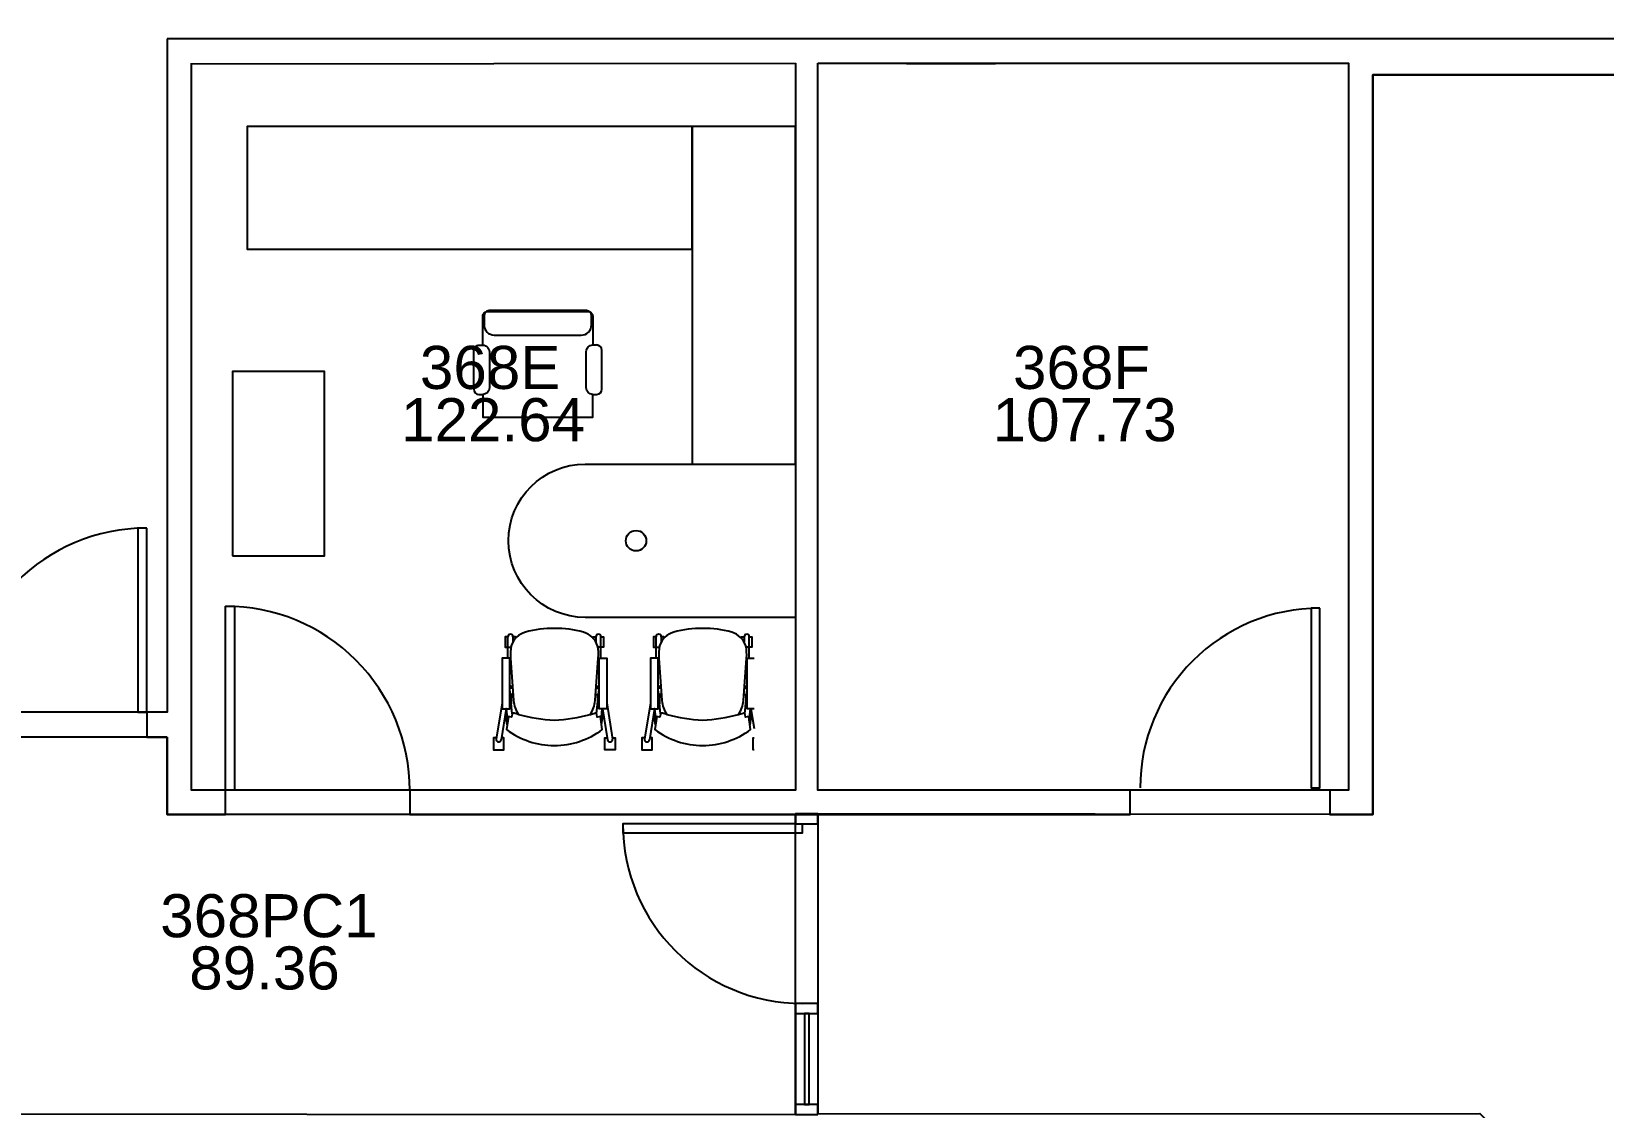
# Model space of a CAD drawing. Header units: inches. Extents: x 0 to 165, y 0 to 113.
# Drawn here: x 16.33 to 42.6, y 74.45 to 92.43 of the extents above; entities that cross this region are included whole.
import ezdxf

# ---------------------------------------------------------------- set-up
doc = ezdxf.new("R2010")
doc.units = ezdxf.units.IN
doc.header["$MEASUREMENT"] = 0
for name, color, linetype in [('COE', 2, 'Continuous'), ('Furnishings', 7, 'Continuous'), ('FYE', 3, 'Continuous'), ('FYE_Info', 7, 'Continuous'), ('IntDoorsWindows', 4, 'Continuous'), ('IntWalls', 5, 'Continuous')]:
    doc.layers.add(name, color=color, linetype=linetype)
doc.styles.add('PDF ArialMT', font='arial.ttf')

msp = doc.modelspace()

# ---------------------------------------------------------------- linework, layer by layer
at = {"layer": 'COE'}
for points in [[(65.616, 97.98), (67.424, 96.172), (69.672, 96.172), (69.672, 97.98), (77.421, 97.98), (77.421, 94.669), (89.7, 94.669), (89.7, 89.671), (76.668, 89.671), (76.668, 75.342), (67.502, 75.342), (67.502, 87.97), (63.166, 92.306), (18.599, 92.306)], [(18.599, 92.306), (18.599, 81.054), (3.898, 81.054), (3.898, 86.3), (14.984, 86.3), (14.984, 97.583)]]:
    msp.add_lwpolyline(points, dxfattribs=at)
at = {"layer": 'Furnishings'}
for points in [[(23.205, 90.842), (19.937, 90.842), (19.937, 88.79), (23.015, 88.79), (27.374, 88.79), (27.374, 90.842), (23.015, 90.842)], [(24.291, 81.958), (24.291, 82.313), (24.248, 82.313), (24.248, 82.142), (24.344, 82.142)], [(24.419, 82.285), (24.419, 82.313), (24.377, 82.313), (24.377, 82.226)], [(25.72, 82.285), (25.72, 82.313), (25.762, 82.313), (25.762, 82.226)], [(25.848, 81.958), (25.848, 82.313), (25.891, 82.313), (25.891, 82.142), (25.795, 82.142)], [(26.769, 81.958), (26.769, 82.313), (26.727, 82.313), (26.727, 82.142), (26.822, 82.142)], [(26.898, 82.285), (26.898, 82.313), (26.855, 82.313), (26.855, 82.226)], [(28.199, 82.285), (28.199, 82.313), (28.241, 82.313), (28.241, 82.226)], [(28.326, 81.958), (28.326, 82.313), (28.37, 82.313), (28.37, 82.142), (28.274, 82.142)], [(28.406, 81.108), (28.294, 81.108), (28.294, 81.958), (28.406, 81.958)], [(24.195, 81.208), (24.096, 80.604)], [(24.374, 81.453), (24.324, 81.453)], [(24.364, 81.024), (24.324, 81.439)], [(24.381, 81.346), (24.348, 81.346), (24.348, 81.191)], [(25.757, 81.346), (25.79, 81.346), (25.79, 81.191)], [(25.765, 81.453), (25.815, 81.453)], [(25.774, 81.024), (25.815, 81.439)], [(25.943, 81.208), (26.043, 80.604)], [(26.674, 81.208), (26.575, 80.604)], [(26.853, 81.453), (26.803, 81.453)], [(26.843, 81.024), (26.803, 81.439)], [(26.86, 81.346), (26.827, 81.346), (26.827, 81.191)], [(28.236, 81.346), (28.269, 81.346), (28.269, 81.191)], [(28.244, 81.453), (28.294, 81.453)], [(28.253, 81.024), (28.294, 81.439)], [(24.281, 80.84), (24.266, 80.953), (24.266, 81.112), (24.18, 80.59)], [(24.29, 80.907), (24.27, 81.108)], [(25.849, 80.907), (25.868, 81.108)], [(26.759, 80.84), (26.745, 80.953), (26.745, 81.112), (26.659, 80.59)], [(26.769, 80.907), (26.749, 81.108)], [(28.327, 80.907), (28.347, 81.108)], [(28.351, 81.108), (28.351, 80.953), (28.337, 80.84)], [(28.352, 81.108), (28.406, 80.782)], [(24.099, 80.623), (24.054, 80.623), (24.054, 80.424), (24.225, 80.424), (24.225, 80.623), (24.186, 80.623)], [(26.04, 80.623), (26.084, 80.623), (26.084, 80.424), (25.913, 80.424), (25.913, 80.623), (25.953, 80.623)], [(26.578, 80.623), (26.533, 80.623), (26.533, 80.424), (26.704, 80.424), (26.704, 80.623), (26.665, 80.623)], [(28.406, 80.424), (28.392, 80.424), (28.392, 80.623), (28.406, 80.623)]]:
    msp.add_lwpolyline(points, dxfattribs=at)
for points in [[(27.374, 90.842), (27.374, 85.2), (29.1, 85.2), (29.1, 90.842)], [(19.687, 83.668), (21.225, 83.668), (21.225, 86.744), (19.687, 86.744)], [(24.324, 81.958), (24.195, 81.958), (24.195, 81.108), (24.324, 81.108)], [(25.815, 81.958), (25.943, 81.958), (25.943, 81.108), (25.815, 81.108)], [(26.803, 81.958), (26.674, 81.958), (26.674, 81.108), (26.803, 81.108)]]:
    msp.add_lwpolyline(points, close=True, dxfattribs=at)
msp.add_lwpolyline([(25.689, 87.526), (25.689, 87.678, 0.416667), (25.604, 87.763), (23.98, 87.763, 0.416667), (23.894, 87.678), (23.894, 87.526, 0.414357), (24.065, 87.354), (25.518, 87.354, 0.416667)], format="xyb", close=True, dxfattribs=at)
for points in [[(23.721, 86.452), (23.721, 87.095, -0.416646), (23.811, 87.186), (23.873, 87.186), (23.873, 87.665, -0.416652), (23.959, 87.75), (25.626, 87.75, -0.412037), (25.711, 87.665), (25.711, 87.189), (25.773, 87.189)], [(23.809, 86.363), (23.873, 86.363), (23.873, 85.981), (25.711, 85.981), (25.711, 86.363), (25.775, 86.363, 0.410717), (25.863, 86.452), (25.863, 87.099)], [(23.873, 87.186, -0.415043), (23.982, 87.077), (23.982, 86.472, -0.415043), (23.873, 86.363)], [(25.711, 86.363, -0.415045), (25.603, 86.472), (25.603, 87.08, -0.415048), (25.711, 87.189)], [(25.584, 82.636, -0.999675), (25.585, 85.2), (29.1, 85.2), (29.1, 82.635), (25.584, 82.636)], [(25.67, 81.017, 0.130668), (25.749, 81.247), (25.803, 81.957, 0.06197), (25.792, 82.161, 0.240926), (25.554, 82.39, 0.086515), (25.069, 82.449, 0.086711), (24.585, 82.39, 0.240928), (24.347, 82.161, 0.06585), (24.336, 81.957), (24.388, 81.247, 0.130471), (24.469, 81.017), (24.396, 81.037)], [(28.149, 81.017, 0.130662), (28.228, 81.247), (28.282, 81.957, 0.061988), (28.27, 82.161, 0.23926), (28.033, 82.39, 0.086515), (27.548, 82.449, 0.086713), (27.064, 82.39, 0.240928), (26.826, 82.161, 0.06585), (26.815, 81.957), (26.867, 81.247, 0.130466), (26.948, 81.017), (26.875, 81.037)], [(24.361, 81.012), (24.354, 80.97), (24.301, 80.979), (24.269, 80.764, 0.16538), (25.069, 80.498, 0.165084), (25.87, 80.764), (25.838, 80.979), (25.785, 80.97), (25.778, 81.012)], [(24.469, 81.017, 0.058216), (25.069, 80.922, 0.058013), (25.67, 81.017), (25.743, 81.037)], [(25.858, 80.84), (25.872, 80.953), (25.873, 81.108), (25.958, 80.59, 0.426594), (26.007, 80.555)], [(26.84, 81.012), (26.833, 80.97), (26.78, 80.979), (26.748, 80.764, 0.16538), (27.548, 80.498, 0.165083), (28.349, 80.764), (28.317, 80.979), (28.264, 80.97), (28.257, 81.012)], [(26.948, 81.017, 0.058217), (27.548, 80.922, 0.05781), (28.149, 81.017), (28.222, 81.037)]]:
    msp.add_lwpolyline(points, format="xyb", dxfattribs=at)
msp.add_circle((26.434, 83.918), 0.171, dxfattribs=at)
for centre, radius, start, end in [((25.805, 82.313), 0.0435, 90.2521, 179.7435), ((28.284, 82.313), 0.0435, 90.2563, 179.7393), ((24.371, 81.566), 0.0818, 235.0195, 270.4248), ((25.767, 81.569), 0.0843, 270.1074, 304.4483), ((26.85, 81.565), 0.081, 234.8343, 269.8717), ((28.246, 81.569), 0.0843, 270.1083, 304.4475), ((25.83, 81.315), 0.0521, 116.1822, 147.8022), ((28.309, 81.315), 0.0521, 116.1821, 147.8111)]:
    msp.add_arc(centre, radius, start, end, dxfattribs=at)
for points in [[(25.863, 87.099), (25.863, 87.149), (25.822, 87.189), (25.773, 87.189)], [(23.721, 86.452), (23.721, 86.403), (23.76, 86.363), (23.809, 86.363)], [(24.334, 82.356), (24.31, 82.356), (24.291, 82.336), (24.291, 82.313)], [(24.377, 82.313), (24.377, 82.336), (24.357, 82.356), (24.334, 82.356)], [(25.848, 82.313), (25.848, 82.336), (25.828, 82.356), (25.805, 82.356)], [(26.812, 82.356), (26.789, 82.356), (26.769, 82.336), (26.769, 82.313)], [(26.855, 82.313), (26.855, 82.336), (26.836, 82.356), (26.812, 82.356)], [(28.326, 82.313), (28.326, 82.336), (28.307, 82.356), (28.284, 82.356)], [(24.351, 81.343), (24.347, 81.351), (24.34, 81.358), (24.331, 81.362)], [(26.83, 81.343), (26.826, 81.351), (26.819, 81.358), (26.81, 81.362)], [(24.28, 81.01), (24.274, 81.007), (24.27, 81.003), (24.266, 80.998)], [(24.362, 81.018), (24.361, 81.017), (24.361, 81.015), (24.361, 81.012)], [(24.396, 81.037), (24.381, 81.041), (24.366, 81.033), (24.362, 81.018)], [(25.748, 81.038), (25.746, 81.038), (25.744, 81.038), (25.743, 81.037)], [(25.778, 81.012), (25.777, 81.028), (25.763, 81.039), (25.748, 81.038)], [(25.872, 80.998), (25.869, 81.003), (25.863, 81.007), (25.858, 81.01)], [(26.759, 81.01), (26.753, 81.007), (26.749, 81.003), (26.745, 80.998)], [(26.841, 81.018), (26.84, 81.017), (26.84, 81.015), (26.84, 81.012)], [(26.875, 81.037), (26.86, 81.041), (26.845, 81.033), (26.841, 81.018)], [(28.227, 81.038), (28.225, 81.038), (28.223, 81.038), (28.222, 81.037)], [(28.257, 81.012), (28.256, 81.028), (28.242, 81.039), (28.227, 81.038)], [(28.351, 80.998), (28.348, 81.003), (28.342, 81.007), (28.337, 81.01)], [(24.096, 80.604), (24.093, 80.581), (24.108, 80.56), (24.132, 80.555)], [(24.132, 80.555), (24.155, 80.551), (24.176, 80.567), (24.18, 80.59)], [(26.007, 80.555), (26.03, 80.56), (26.046, 80.581), (26.043, 80.604)], [(26.575, 80.604), (26.571, 80.581), (26.587, 80.56), (26.61, 80.555)], [(26.61, 80.555), (26.634, 80.551), (26.655, 80.567), (26.659, 80.59)]]:
    msp.add_open_spline(points, degree=3, dxfattribs=at)
at = {"layer": 'FYE'}
for points in [[(29.1, 91.9), (29.1, 79.748), (19.004, 79.748), (19.004, 91.9)], [(19.015, 91.889), (29.1, 91.9)], [(12.76, 80.638), (12.76, 74.341), (29.1, 74.331), (29.1, 79.342), (18.599, 79.342), (18.599, 80.638)], [(18.599, 80.638), (12.76, 80.638)]]:
    msp.add_lwpolyline(points, dxfattribs=at)
for points in [[(29.475, 91.9), (38.34, 91.9), (38.34, 79.748), (29.475, 79.748)], [(38.746, 91.703), (38.746, 79.342), (29.475, 79.352), (29.475, 74.341), (40.539, 74.345), (42.888, 72.015), (42.888, 63.08), (43.512, 63.08), (43.512, 61.466), (62.374, 61.466), (62.374, 63.08), (63.061, 63.08), (63.061, 63.533), (63.286, 63.533), (63.286, 69.868), (63.061, 69.868), (63.061, 70.321), (62.905, 70.321), (62.905, 91.703), (57.499, 91.703), (57.499, 91.894), (43.164, 91.894), (43.164, 91.703)]]:
    msp.add_lwpolyline(points, close=True, dxfattribs=at)
at = {"layer": 'IntDoorsWindows'}
for points in [[(18.257, 84.13), (18.107, 84.13), (18.107, 81.054), (18.257, 81.054)], [(19.575, 82.825), (19.725, 82.825), (19.725, 79.748), (19.575, 79.748)], [(37.86, 82.79), (37.716, 82.79), (37.716, 79.789), (37.86, 79.789)], [(29.475, 76.019), (29.475, 76.186), (29.1, 76.186), (29.1, 76.019)], [(29.475, 74.331), (29.475, 74.498), (29.1, 74.498), (29.1, 74.331)]]:
    msp.add_lwpolyline(points, close=True, dxfattribs=at)
for points in [[(29.1, 79.186), (29.475, 79.186), (29.475, 79.352), (29.1, 79.352), (29.1, 79.186), (26.214, 79.186), (26.214, 79.039), (29.214, 79.039), (29.214, 79.186)], [(29.1, 76.019), (29.1, 74.498)], [(29.329, 76.019), (29.247, 76.019)], [(29.247, 76.019), (29.247, 74.498)], [(29.329, 74.498), (29.329, 76.019)], [(29.475, 76.019), (29.475, 74.498)], [(29.247, 74.498), (29.329, 74.498)]]:
    msp.add_lwpolyline(points, dxfattribs=at)
for centre, radius, start, end in [((18.256, 81.053), 3.077, 89.9935, 179.9868), ((19.575, 79.748), 3.077, 359.9978, 90.0023), ((37.861, 79.79), 3.001, 90.0174, 180.022), ((29.214, 79.186), 3, 180.009, 269.991)]:
    msp.add_arc(centre, radius, start, end, dxfattribs=at)
at = {"layer": 'IntWalls'}
for points in [[(18.599, 92.306), (18.599, 81.054), (18.257, 81.054), (18.257, 80.638), (18.599, 80.638)], [(32.09, 91.9), (38.34, 91.9), (38.34, 79.748), (38.027, 79.748), (38.027, 79.342), (38.746, 79.342), (38.746, 91.703), (43.164, 91.703), (43.164, 92.306), (18.599, 92.306)], [(18.599, 80.638), (18.599, 79.342), (19.575, 79.342), (19.575, 79.748), (19.004, 79.748), (19.004, 91.9)], [(19.015, 91.889), (29.1, 91.9)], [(29.1, 91.9), (29.1, 79.748), (22.652, 79.748), (22.652, 79.342), (34.694, 79.342), (34.694, 79.748), (29.475, 79.748), (29.475, 91.9)], [(29.475, 91.9), (32.436, 91.889)]]:
    msp.add_lwpolyline(points, dxfattribs=at)

# ---------------------------------------------------------------- texts
at = {"layer": 'FYE_Info', "char_height": 0.72, "attachment_point": 4, "style": 'PDF ArialMT'}
for s, insert in [('368E', (22.821, 86.809)), ('368F', (32.734, 86.809)), ('122.64', (22.506, 85.936)), ('107.73', (32.394, 85.936)), ('368PC1', (18.481, 77.647)), ('89.36', (18.966, 76.774))]:
    msp.add_mtext(s, dxfattribs=dict(at, insert=insert))

doc.saveas('drawing.dxf')
